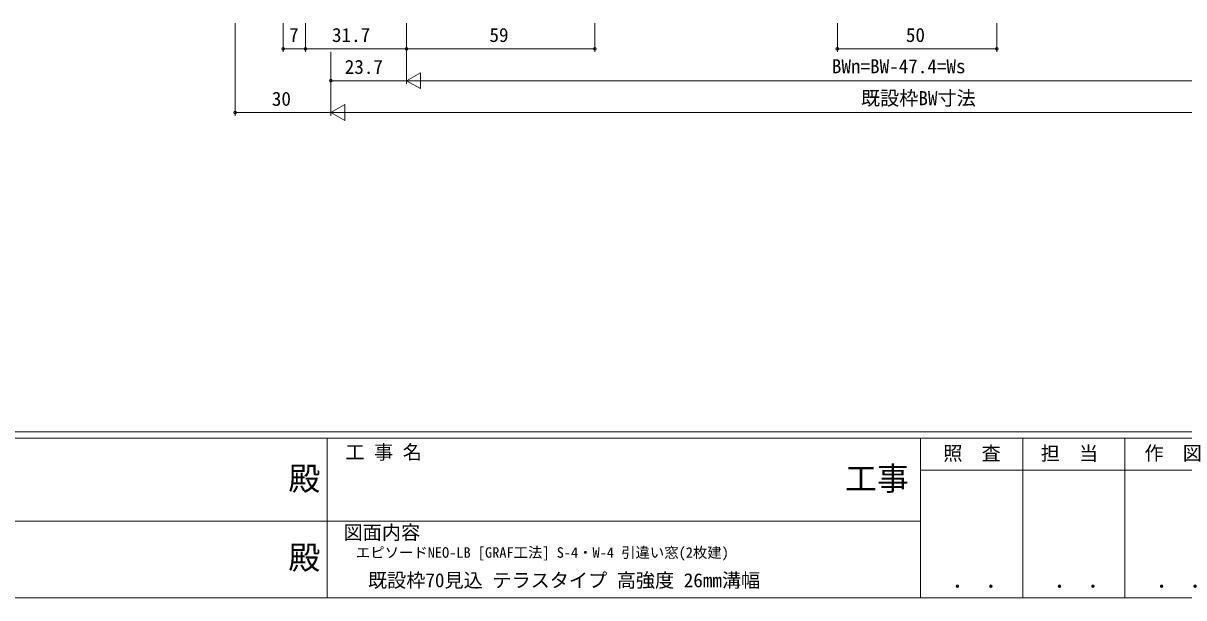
# Model space of a CAD drawing. Units: millimetres, scale not verified. Extents: x -567 to 567, y -403 to 403.
# Drawn here: x -108 to 255.8, y -403 to -223 of the extents above; entities that cross this region are included whole.
import ezdxf
from ezdxf.enums import TextEntityAlignment as Align

# ---------------------------------------------------------------- set-up
doc = ezdxf.new("R2010")
doc.units = ezdxf.units.MM
doc.header["$LTSCALE"] = 2
doc.layers.add('0-0_0', color=3, linetype='Continuous')
doc.layers.add('0-7_YSS_K', color=6, linetype='Continuous', lineweight=9)
doc.layers.add('0-8_YKK_A1', color=7, linetype='Continuous', lineweight=9)
doc.styles.add('ＭＳ ゴシック', font='')
doc.styles.get('ＭＳ ゴシック').set_extended_font_data('MS Gothic')

msp = doc.modelspace()

# ---------------------------------------------------------------- linework, layer by layer
at = {"layer": '0-7_YSS_K'}
for p, q in [((-41.519, -223), (-41.519, -252)), ((-26.519, -223), (-26.519, -232)), ((-19.519, -223), (-19.519, -232)), ((-19.519, -223), (-19.519, -232)), ((12.181, -223), (12.181, -242)), ((12.181, -223), (12.181, -232)), ((12.181, -223), (12.181, -242)), ((12.181, -223), (12.181, -232)), ((71.181, -223), (71.181, -232)), ((147.181, -223), (147.181, -232)), ((197.181, -223), (197.181, -232)), ((-19.519, -231), (-26.519, -231)), ((12.181, -231), (-19.519, -231)), ((-11.519, -232), (-11.519, -252)), ((-11.519, -232), (-11.519, -242)), ((-11.519, -232), (-11.519, -252)), ((12.181, -231), (71.181, -231)), ((147.181, -231), (197.181, -231)), ((12.181, -241), (16.511, -238.5)), ((16.511, -243.5), (16.511, -238.5)), ((-11.519, -241), (12.181, -241)), ((12.181, -241), (16.511, -243.5)), ((12.181, -241), (20.841, -241)), ((17.181, -241), (327.181, -241)), ((-11.519, -251), (-7.189, -248.5)), ((-7.189, -253.5), (-7.189, -248.5)), ((-11.519, -251), (-41.519, -251)), ((-11.519, -251), (-7.189, -253.5)), ((-11.519, -251), (-2.859, -251)), ((-6.519, -251), (350.881, -251))]:
    msp.add_line(p, q, dxfattribs=at)
for centre in [(-26.519, -231), (-19.519, -231), (-19.519, -231), (12.181, -231), (12.181, -231), (71.181, -231), (147.181, -231), (197.181, -231), (-11.519, -241), (-41.519, -251)]:
    msp.add_circle(centre, 0.425, dxfattribs=at)
at = {"layer": '0-8_YKK_A1'}
for p, q in [((537.274, -351), (-562.726, -351)), ((483.274, -353), (-562.726, -353)), ((-12.726, -353), (-12.726, -403)), ((173.274, -353), (173.274, -403)), ((205.274, -353), (205.274, -403)), ((237.274, -353), (237.274, -403)), ((270.68, -362.999), (173.274, -362.999)), ((-194.726, -378.999), (-10.726, -378.999)), ((-10.726, -378.999), (173.274, -378.999)), ((-562.726, -403), (483.274, -403))]:
    msp.add_line(p, q, dxfattribs=at)

# ---------------------------------------------------------------- texts
at = {"layer": '0-0_0', "style": 'ＭＳ ゴシック'}
for s, height, p in [('エピソードNEO-LB [GRAF工法] S-4・W-4 引違い窓(2枚建)', 3.299, (-3.684, -391.463)), ('既設枠70見込 テラスタイプ 高強度 26mm溝幅', 4.399, (0.084, -401.035))]:
    msp.add_text(s, height=height, dxfattribs=at).set_placement(p, align=Align.BOTTOM_LEFT)
at = {"layer": '0-7_YSS_K', "style": 'ＭＳ ゴシック'}
for s, p in [('7', (-24.619, -230.2)), ('31.7', (-11.189, -230.2)), ('59', (38.161, -230.2)), ('50', (168.661, -230.2)), ('23.7', (-7.189, -240.2)), ('BWn=BW-47.4=Ws', (145.461, -240)), ('既設枠BW寸法', (154.581, -250)), ('30', (-30.039, -250.2))]:
    msp.add_text(s, height=4.399, dxfattribs=at).set_placement(p, align=Align.BOTTOM_LEFT)
at = {"layer": '0-8_YKK_A1', "style": 'ＭＳ ゴシック'}
for s, height, p in [('工 事 名', 4.399, (-6.994, -360.904)), ('照  査', 4.399, (180.401, -361.258)), ('担  当', 4.399, (210.923, -361.258)), ('作  図', 4.399, (243.445, -361.232)), ('殿', 7.331, (-24.843, -371.509)), ('工事', 7.331, (149.605, -371.509)), ('図面内容', 4.399, (-7.558, -386.069)), ('殿', 7.331, (-24.843, -396.254)), (' ． ．', 5.132, (179.638, -401.494)), (' ． ．', 5.132, (211.638, -401.494)), (' ． ．', 5.132, (243.638, -401.494))]:
    msp.add_text(s, height=height, dxfattribs=at).set_placement(p, align=Align.BOTTOM_LEFT)

doc.saveas('drawing.dxf')
